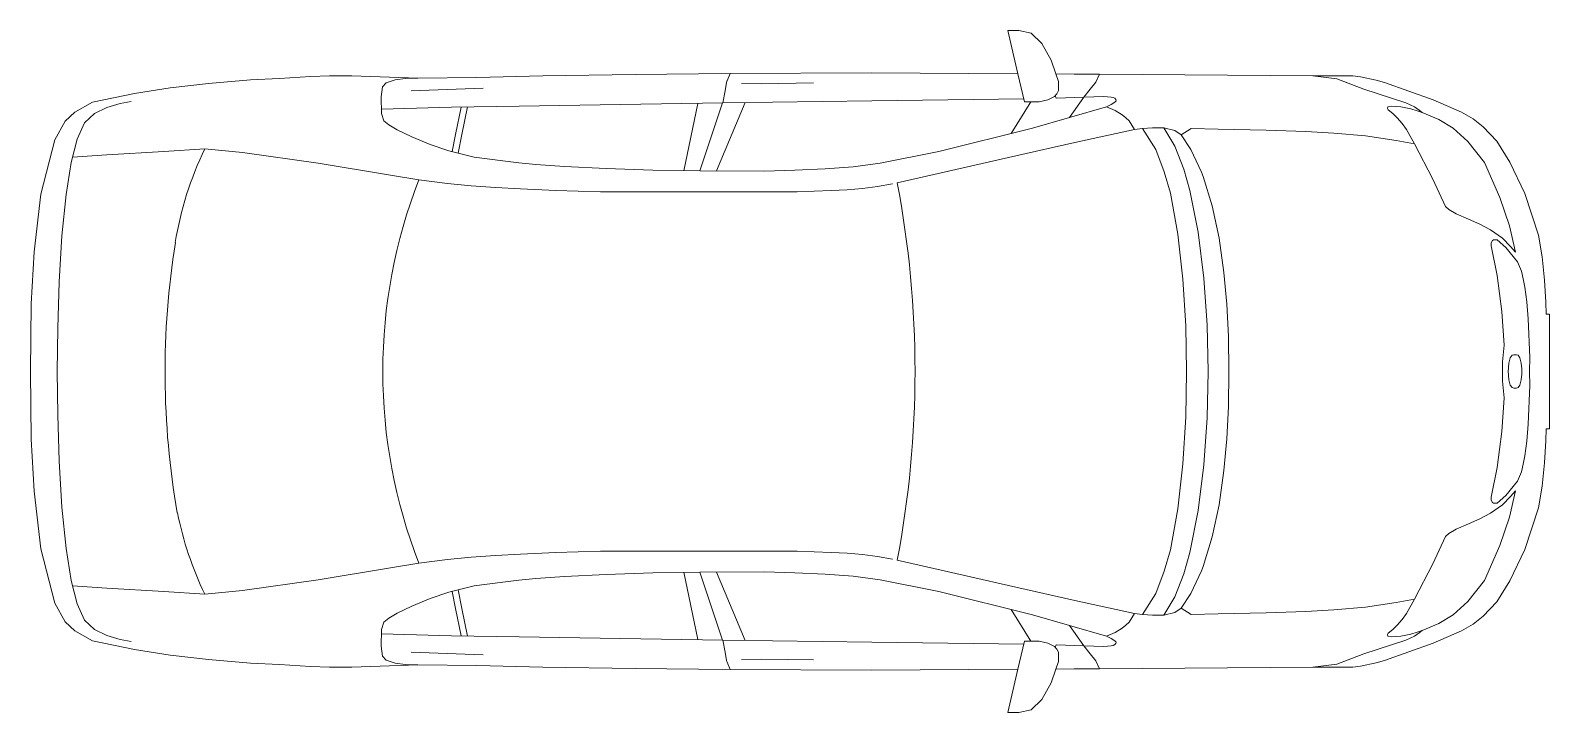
# Model space of a CAD drawing. Header units: millimetres. Extents: x -6000 to 28000, y -6000 to 27998.
# Drawn here: x 10687 to 15062, y 12571 to 14537 of the extents above; entities that cross this region are included whole.
import ezdxf

# ---------------------------------------------------------------- set-up
doc = ezdxf.new("R2010")
doc.units = ezdxf.units.MM
doc.header["$MEASUREMENT"] = 0
doc.layers.add('Interior - Furniture', color=7, linetype='Continuous')
doc.layers.add('Interior - Furniture _Pen_No__4', color=104, linetype='Continuous', lineweight=20, true_color=0x029e21)

# ---------------------------------------------------------------- blocks, each defined once
blk = doc.blocks.new('Car 05 18')
at = {"layer": 'Interior - Furniture _Pen_No__4', "linetype": 'Continuous'}
for p, q in [((1961.1, 983.2), (1928.9, 983.2)), ((1928.9, 983.2), (1957.8, 858.1)), ((1996.9, 974.9), (1961.1, 983.2)), ((2026.9, 945), (1996.9, 974.9)), ((2054.6, 897.6), (2026.9, 945)), ((2067.9, 857.7), (2054.6, 897.6)), ((-251.8, 841), (-372.3, 830.2)), ((-168.2, 844.6), (-251.8, 841)), ((-78.4, 850.6), (-168.2, 844.6)), ((-24, 852.3), (-78.4, 850.6)), ((40.3, 852.3), (-24, 852.3)), ((230.8, 845.5), (40.3, 852.3)), ((129, 820.5), (138.9, 832.4)), ((138.9, 832.4), (165.2, 840.3)), ((165.2, 840.3), (194.7, 844.3)), ((194.7, 844.3), (230.8, 845.5)), ((400, 847.6), (230.8, 845.5)), ((590.7, 851.7), (400, 847.6)), ((856.5, 856.2), (590.7, 851.7)), ((1129.9, 858.5), (856.5, 856.2)), ((1119.5, 833.3), (1115.1, 808.9)), ((1120.2, 836.3), (1119.5, 833.3)), ((1120.7, 838.2), (1120.2, 836.3)), ((1129.9, 858.5), (1120.7, 838.2)), ((1536.1, 860.4), (1129.9, 858.5)), ((1220.1, 829.1), (1369.7, 831.5)), ((1957.8, 858.1), (1536.1, 860.4)), ((1957.8, 858.1), (1977.2, 777.4)), ((2119.9, 857.4), (2067.9, 857.7)), ((2075.3, 835.7), (2067.9, 857.7)), ((2075.2, 809.4), (2075.3, 835.7)), ((2193.2, 856.5), (2119.9, 857.4)), ((2166.8, 813.8), (2182.3, 834.1)), ((2182.3, 834.1), (2193.2, 856.5)), ((2808, 852.6), (2193.2, 856.5)), ((2855.7, 852.6), (2808, 852.6)), ((2808, 852.6), (2876.9, 843.3)), ((2891.4, 852.5), (2855.7, 852.6)), ((2876.9, 843.3), (2954.2, 813.7)), ((2922.5, 852), (2891.4, 852.5)), ((2904.1, 832.9), (2905.1, 832.8)), ((2945.2, 849.4), (2922.5, 852)), ((2989.6, 839.6), (2945.2, 849.4)), ((3013.6, 833.1), (2989.6, 839.6)), ((3154.3, 782.6), (3013.6, 833.1)), ((-585.2, 801), (-706.3, 775.8)), ((-483.1, 817.3), (-585.2, 801)), ((-372.3, 830.2), (-483.1, 817.3)), ((124.6, 791.4), (129, 820.5)), ((125.7, 743.9), (124.6, 791.4)), ((210.9, 809.2), (418.1, 816.2)), ((1115.1, 808.9), (1108.6, 774)), ((1162.6, 830.5), (1220.1, 829.1)), ((2044.5, 783.1), (2063.4, 792.3)), ((2063.4, 792.3), (2070.4, 799.9)), ((2068.7, 787.7), (2065.4, 794.5)), ((2068.7, 787.7), (2148, 790.5)), ((2070.4, 799.9), (2075.2, 809.4)), ((2106.5, 732.2), (2148, 790.5)), ((2148, 790.5), (2166.8, 813.8)), ((2148, 790.5), (2205.6, 792.2)), ((2205.6, 792.2), (2227.2, 791)), ((2227.2, 791), (2232.6, 790)), ((2232.6, 790), (2237.9, 787.3)), ((2954.2, 813.7), (3075.8, 774.7)), ((-757.7, 747), (-784.8, 721.8)), ((-706.3, 775.8), (-757.7, 747)), ((-664.9, 761), (-701.1, 743.3)), ((-626.6, 772.5), (-664.9, 761)), ((-594.9, 778.5), (-626.6, 772.5)), ((327.4, 761.9), (125.4, 756.5)), ((132.4, 722.8), (125.7, 743.9)), ((522, 764.7), (327.4, 761.9)), ((355.3, 762.3), (339.1, 683.1)), ((373.4, 762.6), (357.2, 683.4)), ((813.6, 769.3), (522, 764.7)), ((1108.6, 774), (813.6, 769.3)), ((1036.3, 772.8), (996.5, 578.8)), ((1042, 578), (1107.6, 774)), ((1173.3, 774.9), (1090.3, 577.9)), ((1108.6, 774), (1537.6, 780)), ((1537.6, 780), (1975, 786.1)), ((1939.2, 686.2), (1995.9, 777.4)), ((1977.2, 777.4), (2019.6, 777.4)), ((2000.4, 701.6), (2213.5, 763)), ((2019.6, 777.4), (2044.5, 783.1)), ((2226.6, 769.9), (2213.5, 763)), ((2213.5, 763), (2238.3, 752.2)), ((2234.4, 774), (2226.6, 769.9)), ((2238.5, 776.9), (2234.4, 774)), ((2240.8, 784), (2237.9, 787.3)), ((2238.3, 752.2), (2258.5, 739.7)), ((2238.5, 776.9), (2240.9, 780.5)), ((2240.9, 780.5), (2240.8, 784)), ((3022.5, 758.3), (3023.7, 762.5)), ((3024.5, 753.7), (3022.5, 758.3)), ((3023.7, 762.5), (3034.6, 765.1)), ((3037.9, 743.5), (3024.5, 753.7)), ((3034.6, 765.1), (3046.9, 763.8)), ((3046.9, 763.8), (3060.9, 762.9)), ((3060.9, 762.9), (3089.9, 757.4)), ((3100.5, 763.1), (3075.8, 774.7)), ((3089.9, 757.4), (3108.4, 751.4)), ((3114.1, 753.3), (3100.5, 763.1)), ((3108.4, 751.4), (3122.9, 746.4)), ((3122.9, 746.4), (3114.1, 753.3)), ((3170.1, 726.6), (3122.9, 746.4)), ((3235.9, 747.6), (3154.3, 782.6)), ((3269.1, 728.3), (3235.9, 747.6)), ((-784.8, 721.8), (-815, 667.8)), ((-729.4, 716.4), (-750.6, 669.8)), ((-701.1, 743.3), (-729.4, 716.4)), ((146.7, 710.6), (132.4, 722.8)), ((171.3, 696.6), (146.7, 710.6)), ((2000.4, 701.6), (1730.4, 633.8)), ((2258.5, 739.7), (2269, 731.1)), ((2269, 731.1), (2278.8, 722)), ((2278.8, 722), (2293.8, 697.7)), ((2293.8, 697.7), (2317.2, 700.7)), ((2317.2, 700.7), (2345.7, 702.7)), ((2355.1, 639.9), (2317.2, 700.7)), ((2345.7, 702.7), (2378.9, 702)), ((2410.1, 649.1), (2378.9, 702)), ((2378.9, 702), (2410.6, 694.2)), ((2428.7, 681.7), (2457.3, 700)), ((2457.3, 700), (2535.5, 698)), ((3050.6, 730.7), (3037.9, 743.5)), ((3064.5, 714.6), (3050.6, 730.7)), ((3077, 697.8), (3064.5, 714.6)), ((3211.7, 701), (3170.1, 726.6)), ((3254.3, 663.2), (3211.7, 701)), ((3298.6, 705.6), (3269.1, 728.3)), ((3337.3, 663.4), (3298.6, 705.6)), ((-815, 667.8), (-855.1, 511)), ((-768.3, 602.3), (-750.6, 669.8)), ((212.6, 676.5), (171.3, 696.6)), ((266.3, 654.6), (212.6, 676.5)), ((339.1, 683.1), (329.6, 633.9)), ((357.2, 683.4), (346.8, 629.5)), ((1952.8, 621.3), (2122, 660)), ((2122, 660), (2293.8, 697.7)), ((2293.8, 697.6), (2293.8, 697.7)), ((2410.6, 694.2), (2410.6, 694.2)), ((2428.7, 681.7), (2410.6, 694.2)), ((2428.8, 681.7), (2428.7, 681.7)), ((2428.8, 681.7), (2456.7, 639.8)), ((2535.4, 698), (2673.2, 695.5)), ((2535.5, 698), (2535.5, 698)), ((2673.2, 695.5), (2787.2, 691.5)), ((2787.2, 691.5), (2868.4, 687.2)), ((2868.4, 687.2), (2959.7, 679)), ((2959.7, 679), (2868.4, 687.2)), ((2959.7, 679), (3047.2, 666.2)), ((3047.2, 666.2), (3100, 656.6)), ((3100, 656.6), (3077, 697.8)), ((3152.9, 553.9), (3100, 656.6)), ((3301.9, 602.8), (3254.3, 663.2)), ((3374.5, 603.6), (3337.3, 663.4)), ((-764.3, 617.3), (-665.7, 624)), ((-665.7, 624), (-500.9, 634.2)), ((-500.9, 634.2), (-383, 642)), ((-383, 642), (-274.2, 631.3)), ((-274.2, 631.3), (-56.4, 600.5)), ((319.5, 636.4), (266.3, 654.6)), ((392.7, 617.8), (319.5, 636.4)), ((474.8, 607.1), (392.7, 617.8)), ((1730.4, 633.8), (1562, 600.6)), ((1779.6, 581.8), (1952.8, 621.3)), ((2379.8, 575.4), (2355.1, 639.9)), ((2436, 583.2), (2410.1, 649.1)), ((2456.7, 639.8), (2487.2, 574.3)), ((-768.3, 602.3), (-782.8, 510)), ((-56.4, 600.5), (145.9, 566.6)), ((521.3, 601.6), (474.8, 607.1)), ((570, 596.8), (521.3, 601.6)), ((652.6, 591), (570, 596.8)), ((772.8, 585), (652.6, 591)), ((907.3, 580.3), (772.8, 585)), ((1042, 578), (907.3, 580.3)), ((1227.8, 577.5), (1042, 578)), ((1316.1, 580.5), (1227.8, 577.5)), ((1403, 584.4), (1316.1, 580.5)), ((1483.9, 590.1), (1403, 584.4)), ((1562, 600.6), (1483.9, 590.1)), ((1610.7, 544.1), (1779.6, 581.8)), ((2397.3, 514.3), (2379.8, 575.4)), ((2453.6, 521.6), (2436, 583.2)), ((2487.2, 574.3), (2491.8, 562)), ((3301.9, 602.8), (3346, 501.4)), ((3418.4, 512.7), (3374.5, 603.6)), ((145.9, 566.6), (233.3, 552.3)), ((233.3, 552.3), (315.3, 541.4)), ((315.3, 541.4), (384.3, 535.1)), ((384.3, 535.1), (454.2, 530.4)), ((454.2, 530.4), (526.2, 526.3)), ((526.2, 526.3), (627.7, 521.8)), ((1466.6, 524), (1510.9, 527.6)), ((1510.9, 527.6), (1554.3, 533.1)), ((1554.3, 533.1), (1596.8, 541)), ((1597.3, 541.2), (1596.7, 540.9)), ((2491.8, 562), (2517.9, 477)), ((3189.6, 475.6), (3152.9, 553.9)), ((-855.1, 511), (-874.7, 345)), ((-782.8, 510), (-794.5, 390.6)), ((627.7, 521.8), (756.8, 518.1)), ((756.8, 518.1), (1322.6, 518.1)), ((1322.6, 518.1), (1420.5, 521.7)), ((1420.5, 521.7), (1466.6, 524)), ((2419.3, 395.7), (2397.3, 514.3)), ((2477.6, 401.1), (2453.6, 521.6)), ((3346, 501.4), (3374.3, 419.6)), ((3457.5, 393.1), (3418.4, 512.7)), ((2517.9, 477), (2537.5, 384.1)), ((3199.4, 466.8), (3189.6, 475.6)), ((3220.7, 454.4), (3199.4, 466.8)), ((3256.1, 439.2), (3220.7, 454.4)), ((3288.4, 425.1), (3256.1, 439.2)), ((2433.7, 266.1), (2419.3, 395.7)), ((2493.9, 269.1), (2477.6, 401.1)), ((3319.4, 408.4), (3288.4, 425.1)), ((3353.5, 384.3), (3319.4, 408.4)), ((3391.1, 344.2), (3374.3, 419.6)), ((-794.5, 390.6), (-802.4, 258.7)), ((2537.5, 384.1), (2551.5, 285.6)), ((3321.2, 370.5), (3321, 362.1)), ((3321, 362.1), (3338.3, 276.9)), ((3324.7, 377.3), (3321.2, 370.5)), ((3328.3, 379.6), (3324.7, 377.3)), ((3338.5, 379.5), (3328.3, 379.6)), ((3363.6, 357.8), (3338.5, 379.5)), ((3377.2, 360), (3353.5, 384.3)), ((3396.7, 315.8), (3363.6, 357.8)), ((3391.1, 344.2), (3377.2, 360)), ((3468.3, 330.9), (3457.5, 393.1)), ((-874.7, 345), (-882.9, 194.7)), ((3408.1, 289.4), (3396.7, 315.8)), ((3474.5, 263.7), (3468.3, 330.9)), ((2441.6, 132), (2433.7, 266.1)), ((2503.1, 133.2), (2493.9, 269.1)), ((2551.5, 285.6), (2559.7, 193.7)), ((3338.3, 276.9), (3351.9, 172.7)), ((3408.1, 289.4), (3413.8, 267.3)), ((3413.8, 267.3), (3418.5, 242.9)), ((3478.3, 199.9), (3474.5, 263.7)), ((-802.4, 258.7), (-806.8, 124.9)), ((3418.5, 242.9), (3424, 200.7)), ((-882.9, 194.7), (-885.4, 0)), ((2559.7, 193.7), (2564.4, 101.2)), ((3424, 200.7), (3427.7, 152)), ((3479.4, 164.9), (3478.3, 199.9)), ((2444, 0), (2441.6, 132)), ((2506, 0), (2503.1, 133.2)), ((3351.9, 172.7), (3358.3, 75.9)), ((3432.4, 40), (3427.7, 152)), ((3489.5, 164.9), (3479.4, 164.9)), ((3489.5, -164.9), (3489.5, 164.9)), ((-806.8, 124.9), (-808, 0)), ((2564.4, 101.2), (2566, 0)), ((3354, 27.9), (3358.3, 75.9)), ((3382, 46.6), (3376.3, 39)), ((3386.2, 48.4), (3382, 46.6)), ((3386.2, 48.4), (3394.3, 48.4)), ((3398.5, 46.6), (3394.3, 48.4)), ((3404.2, 39), (3398.5, 46.6)), ((3431.8, 57.4), (3431.8, 56.8)), ((-885.4, 0), (-882.9, -194.7)), ((-806.8, -124.9), (-808, 0)), ((2444, 0), (2441.6, -132)), ((2564.4, -101.2), (2566, 0)), ((3354, 27.9), (3354, -0.8)), ((3354, -27.9), (3354, 0.8)), ((3370.9, 11.7), (3370.3, -0.8)), ((3370.9, -11.7), (3370.3, 0.8)), ((3372.5, 23.7), (3370.9, 11.7)), ((3376.3, 39), (3372.5, 23.7)), ((3404.2, 39), (3408, 23.7)), ((3408, 23.7), (3409.8, 8.1)), ((3409.8, 8.1), (3409.8, 0)), ((3432, 0), (3432.4, 40)), ((3432, 0), (3432.4, -40)), ((2506, 0), (2503.1, -133.2)), ((3354, -27.9), (3358.3, -75.9)), ((3372.5, -23.7), (3370.9, -11.7)), ((3376.3, -39), (3372.5, -23.7)), ((3382, -46.6), (3376.3, -39)), ((3404.2, -39), (3398.5, -46.6)), ((3404.2, -39), (3408, -23.7)), ((3408, -23.7), (3409.8, -8.1)), ((3409.8, -8.1), (3409.8, 0)), ((3432.4, -40), (3427.7, -152)), ((3351.9, -172.7), (3358.3, -75.9)), ((3386.2, -48.4), (3382, -46.6)), ((3386.2, -48.4), (3394.3, -48.4)), ((3398.5, -46.6), (3394.3, -48.4)), ((3431.8, -57.4), (3431.8, -56.8)), ((-802.4, -258.7), (-806.8, -124.9)), ((2559.7, -193.7), (2564.4, -101.2)), ((2441.6, -132), (2433.7, -266.1)), ((2503.1, -133.2), (2493.9, -269.1)), ((3338.3, -276.9), (3351.9, -172.7)), ((3424, -200.7), (3427.7, -152)), ((3478.3, -199.9), (3479.4, -164.9)), ((3479.4, -164.9), (3489.5, -164.9)), ((-882.9, -194.7), (-874.7, -345)), ((2551.5, -285.6), (2559.7, -193.7)), ((3418.5, -242.9), (3424, -200.7)), ((3474.5, -263.7), (3478.3, -199.9)), ((-794.5, -390.6), (-802.4, -258.7)), ((3413.8, -267.3), (3418.5, -242.9)), ((2433.7, -266.1), (2419.3, -395.7)), ((2493.9, -269.1), (2477.6, -401.1)), ((2537.5, -384.1), (2551.5, -285.6)), ((3321, -362.1), (3338.3, -276.9)), ((3408.1, -289.4), (3396.7, -315.8)), ((3408.1, -289.4), (3413.8, -267.3)), ((3468.3, -330.9), (3474.5, -263.7)), ((-874.7, -345), (-855.1, -511)), ((3396.7, -315.8), (3363.6, -357.8)), ((3391.1, -344.2), (3374.3, -419.6)), ((3391.1, -344.2), (3377.2, -360)), ((3457.5, -393.1), (3468.3, -330.9)), ((-782.8, -510), (-794.5, -390.6)), ((2517.9, -477), (2537.5, -384.1)), ((3353.5, -384.3), (3319.4, -408.4)), ((3321.2, -370.5), (3321, -362.1)), ((3324.7, -377.3), (3321.2, -370.5)), ((3328.3, -379.6), (3324.7, -377.3)), ((3338.5, -379.5), (3328.3, -379.6)), ((3363.6, -357.8), (3338.5, -379.5)), ((3377.2, -360), (3353.5, -384.3)), ((3418.4, -512.7), (3457.5, -393.1)), ((2419.3, -395.7), (2397.3, -514.3)), ((2477.6, -401.1), (2453.6, -521.6)), ((3288.4, -425.1), (3256.1, -439.2)), ((3319.4, -408.4), (3288.4, -425.1)), ((3346, -501.4), (3374.3, -419.6)), ((2491.8, -562), (2517.9, -477)), ((3189.6, -475.6), (3152.9, -553.9)), ((3199.4, -466.8), (3189.6, -475.6)), ((3220.7, -454.4), (3199.4, -466.8)), ((3256.1, -439.2), (3220.7, -454.4)), ((-855.1, -511), (-815, -667.8)), ((-768.3, -602.3), (-782.8, -510)), ((526.2, -526.3), (627.7, -521.8)), ((627.7, -521.8), (756.8, -518.1)), ((756.8, -518.1), (1322.6, -518.1)), ((1322.6, -518.1), (1420.5, -521.7)), ((1420.5, -521.7), (1466.6, -524)), ((1466.6, -524), (1510.9, -527.6)), ((2397.3, -514.3), (2379.8, -575.4)), ((2453.6, -521.6), (2436, -583.2)), ((3301.9, -602.8), (3346, -501.4)), ((3374.5, -603.6), (3418.4, -512.7)), ((-56.4, -600.5), (145.9, -566.6)), ((145.9, -566.6), (233.3, -552.3)), ((233.3, -552.3), (315.3, -541.4)), ((315.3, -541.4), (384.3, -535.1)), ((384.3, -535.1), (454.2, -530.4)), ((454.2, -530.4), (526.2, -526.3)), ((1510.9, -527.6), (1554.3, -533.1)), ((1554.3, -533.1), (1596.8, -541)), ((1597.3, -541.2), (1596.7, -540.9)), ((1610.7, -544.1), (1779.6, -581.8)), ((2487.2, -574.3), (2491.8, -562)), ((3152.9, -553.9), (3100, -656.6)), ((-768.3, -602.3), (-750.6, -669.8)), ((-274.2, -631.3), (-56.4, -600.5)), ((474.8, -607.1), (392.7, -617.8)), ((521.3, -601.6), (474.8, -607.1)), ((570, -596.8), (521.3, -601.6)), ((652.6, -591), (570, -596.8)), ((772.8, -585), (652.6, -591)), ((907.3, -580.3), (772.8, -585)), ((1042, -578), (907.3, -580.3)), ((1036.3, -772.8), (996.5, -578.8)), ((1227.8, -577.5), (1042, -578)), ((1042, -578), (1107.6, -774)), ((1173.3, -774.9), (1090.3, -577.9)), ((1316.1, -580.5), (1227.8, -577.5)), ((1403, -584.4), (1316.1, -580.5)), ((1483.9, -590.1), (1403, -584.4)), ((1562, -600.6), (1483.9, -590.1)), ((1730.4, -633.8), (1562, -600.6)), ((1779.6, -581.8), (1952.8, -621.3)), ((2379.8, -575.4), (2355.1, -639.9)), ((2436, -583.2), (2410.1, -649.1)), ((2456.7, -639.8), (2487.2, -574.3)), ((3301.9, -602.8), (3254.3, -663.2)), ((3337.3, -663.4), (3374.5, -603.6)), ((-764.3, -617.3), (-665.7, -624)), ((-665.7, -624), (-500.9, -634.2)), ((-500.9, -634.2), (-383, -642)), ((-383, -642), (-274.2, -631.3)), ((266.3, -654.6), (212.6, -676.5)), ((319.5, -636.4), (266.3, -654.6)), ((392.7, -617.8), (319.5, -636.4)), ((339.1, -683.1), (329.6, -633.9)), ((357.2, -683.4), (346.8, -629.5)), ((2000.4, -701.6), (1730.4, -633.8)), ((1952.8, -621.3), (2122, -660)), ((2355.1, -639.9), (2317.2, -700.7)), ((2410.1, -649.1), (2378.9, -702)), ((2428.8, -681.7), (2456.7, -639.8)), ((-815, -667.8), (-784.8, -721.8)), ((-729.4, -716.4), (-750.6, -669.8)), ((171.3, -696.6), (146.7, -710.6)), ((212.6, -676.5), (171.3, -696.6)), ((355.3, -762.3), (339.1, -683.1)), ((373.4, -762.6), (357.2, -683.4)), ((1939.2, -686.2), (1995.9, -777.4)), ((2122, -660), (2293.8, -697.7)), ((2278.8, -722), (2293.8, -697.7)), ((2293.8, -697.6), (2293.8, -697.7)), ((2293.8, -697.7), (2317.2, -700.7)), ((2378.9, -702), (2410.6, -694.2)), ((2428.7, -681.7), (2410.6, -694.2)), ((2410.6, -694.2), (2410.6, -694.2)), ((2428.8, -681.7), (2428.7, -681.7)), ((2428.7, -681.7), (2457.3, -700)), ((2457.3, -700), (2535.5, -698)), ((2535.4, -698), (2673.2, -695.5)), ((2535.5, -698), (2535.5, -698)), ((2673.2, -695.5), (2787.2, -691.5)), ((2787.2, -691.5), (2868.4, -687.2)), ((2868.4, -687.2), (2959.7, -679)), ((2959.7, -679), (2868.4, -687.2)), ((2959.7, -679), (3047.2, -666.2)), ((3047.2, -666.2), (3100, -656.6)), ((3077, -697.8), (3064.5, -714.6)), ((3100, -656.6), (3077, -697.8)), ((3254.3, -663.2), (3211.7, -701)), ((3298.6, -705.6), (3337.3, -663.4)), ((-784.8, -721.8), (-757.7, -747)), ((-701.1, -743.3), (-729.4, -716.4)), ((-664.9, -761), (-701.1, -743.3)), ((132.4, -722.8), (125.7, -743.9)), ((146.7, -710.6), (132.4, -722.8)), ((2000.4, -701.6), (2213.5, -763)), ((2106.5, -732.2), (2148, -790.5)), ((2238.3, -752.2), (2258.5, -739.7)), ((2258.5, -739.7), (2269, -731.1)), ((2269, -731.1), (2278.8, -722)), ((2317.2, -700.7), (2345.7, -702.7)), ((2345.7, -702.7), (2378.9, -702)), ((3037.9, -743.5), (3024.5, -753.7)), ((3050.6, -730.7), (3037.9, -743.5)), ((3064.5, -714.6), (3050.6, -730.7)), ((3170.1, -726.6), (3122.9, -746.4)), ((3211.7, -701), (3170.1, -726.6)), ((3235.9, -747.6), (3269.1, -728.3)), ((3269.1, -728.3), (3298.6, -705.6)), ((-757.7, -747), (-706.3, -775.8)), ((-706.3, -775.8), (-585.2, -801)), ((-626.6, -772.5), (-664.9, -761)), ((-594.9, -778.5), (-626.6, -772.5)), ((125.7, -743.9), (124.6, -791.4)), ((327.4, -761.9), (125.4, -756.5)), ((522, -764.7), (327.4, -761.9)), ((813.6, -769.3), (522, -764.7)), ((1108.6, -774), (813.6, -769.3)), ((1108.6, -774), (1537.6, -780)), ((1115.1, -808.9), (1108.6, -774)), ((1537.6, -780), (1975, -786.1)), ((1957.8, -858.1), (1977.2, -777.4)), ((1977.2, -777.4), (2019.6, -777.4)), ((2019.6, -777.4), (2044.5, -783.1)), ((2044.5, -783.1), (2063.4, -792.3)), ((2213.5, -763), (2238.3, -752.2)), ((2226.6, -769.9), (2213.5, -763)), ((2234.4, -774), (2226.6, -769.9)), ((2232.6, -790), (2237.9, -787.3)), ((2238.5, -776.9), (2234.4, -774)), ((2240.8, -784), (2237.9, -787.3)), ((2238.5, -776.9), (2240.9, -780.5)), ((2240.9, -780.5), (2240.8, -784)), ((2954.2, -813.7), (3075.8, -774.7)), ((3013.6, -833.1), (3154.3, -782.6)), ((3024.5, -753.7), (3022.5, -758.3)), ((3022.5, -758.3), (3023.7, -762.5)), ((3023.7, -762.5), (3034.6, -765.1)), ((3034.6, -765.1), (3046.9, -763.8)), ((3046.9, -763.8), (3060.9, -762.9)), ((3060.9, -762.9), (3089.9, -757.4)), ((3100.5, -763.1), (3075.8, -774.7)), ((3089.9, -757.4), (3108.4, -751.4)), ((3114.1, -753.3), (3100.5, -763.1)), ((3108.4, -751.4), (3122.9, -746.4)), ((3122.9, -746.4), (3114.1, -753.3)), ((3154.3, -782.6), (3235.9, -747.6)), ((-585.2, -801), (-483.1, -817.3)), ((-483.1, -817.3), (-372.3, -830.2)), ((-372.3, -830.2), (-251.8, -841)), ((124.6, -791.4), (129, -820.5)), ((129, -820.5), (138.9, -832.4)), ((210.9, -809.2), (418.1, -816.2)), ((1119.5, -833.3), (1115.1, -808.9)), ((1162.6, -830.5), (1220.1, -829.1)), ((1220.1, -829.1), (1369.7, -831.5)), ((2063.4, -792.3), (2070.4, -799.9)), ((2068.7, -787.7), (2065.4, -794.5)), ((2068.7, -787.7), (2148, -790.5)), ((2070.4, -799.9), (2075.2, -809.4)), ((2075.2, -809.4), (2075.3, -835.7)), ((2148, -790.5), (2166.8, -813.8)), ((2148, -790.5), (2205.6, -792.2)), ((2166.8, -813.8), (2182.3, -834.1)), ((2205.6, -792.2), (2227.2, -791)), ((2227.2, -791), (2232.6, -790)), ((2876.9, -843.3), (2954.2, -813.7)), ((-251.8, -841), (-168.2, -844.6)), ((-168.2, -844.6), (-78.4, -850.6)), ((-78.4, -850.6), (-24, -852.3)), ((-24, -852.3), (40.3, -852.3)), ((40.3, -852.3), (230.8, -845.5)), ((138.9, -832.4), (165.2, -840.3)), ((165.2, -840.3), (194.7, -844.3)), ((194.7, -844.3), (230.8, -845.5)), ((230.8, -845.5), (400, -847.6)), ((400, -847.6), (590.7, -851.7)), ((590.7, -851.7), (856.5, -856.2)), ((856.5, -856.2), (1129.9, -858.5)), ((1120.2, -836.3), (1119.5, -833.3)), ((1120.7, -838.2), (1120.2, -836.3)), ((1129.9, -858.5), (1120.7, -838.2)), ((1129.9, -858.5), (1536.1, -860.4)), ((1536.1, -860.4), (1957.8, -858.1)), ((1957.8, -858.1), (1928.9, -983.2)), ((2054.6, -897.6), (2067.9, -857.7)), ((2075.3, -835.7), (2067.9, -857.7)), ((2067.9, -857.7), (2119.9, -857.4)), ((2119.9, -857.4), (2193.2, -856.5)), ((2182.3, -834.1), (2193.2, -856.5)), ((2193.2, -856.5), (2808, -852.6)), ((2808, -852.6), (2876.9, -843.3)), ((2808, -852.6), (2855.7, -852.6)), ((2855.7, -852.6), (2891.4, -852.5)), ((2891.4, -852.5), (2922.5, -852)), ((2922.5, -852), (2945.2, -849.4)), ((2945.2, -849.4), (2989.6, -839.6)), ((2989.6, -839.6), (3013.6, -833.1)), ((2026.9, -945), (2054.6, -897.6)), ((1996.9, -974.9), (2026.9, -945)), ((1928.9, -983.2), (1961.1, -983.2)), ((1961.1, -983.2), (1996.9, -974.9))]:
    blk.add_line(p, q, dxfattribs=at)
for centre, radius, start, end in [((492.9, 217.7), 973.2, 154.1545, 170.9117), ((1649.8, 0), 1520.4, 158.6992, 201.3008), ((-1245.2, 0), 2907.3, 349.2142, 10.7858), ((1856.4, -1.7), 2354, 170.8804, 189.9223), ((492.9, -217.7), 973.2, 191.2305, 205.8455)]:
    blk.add_arc(centre, radius, start, end, dxfattribs=at)

msp = doc.modelspace()

# ---------------------------------------------------------------- block references
at = {"layer": 'Interior - Furniture', "color": 104, "linetype": 'Continuous', "lineweight": 20, "true_color": 0x029e21, "zscale": 1000}
msp.add_blockref('Car 05 18', (11572, 13554), dxfattribs=at)

doc.saveas('drawing.dxf')
